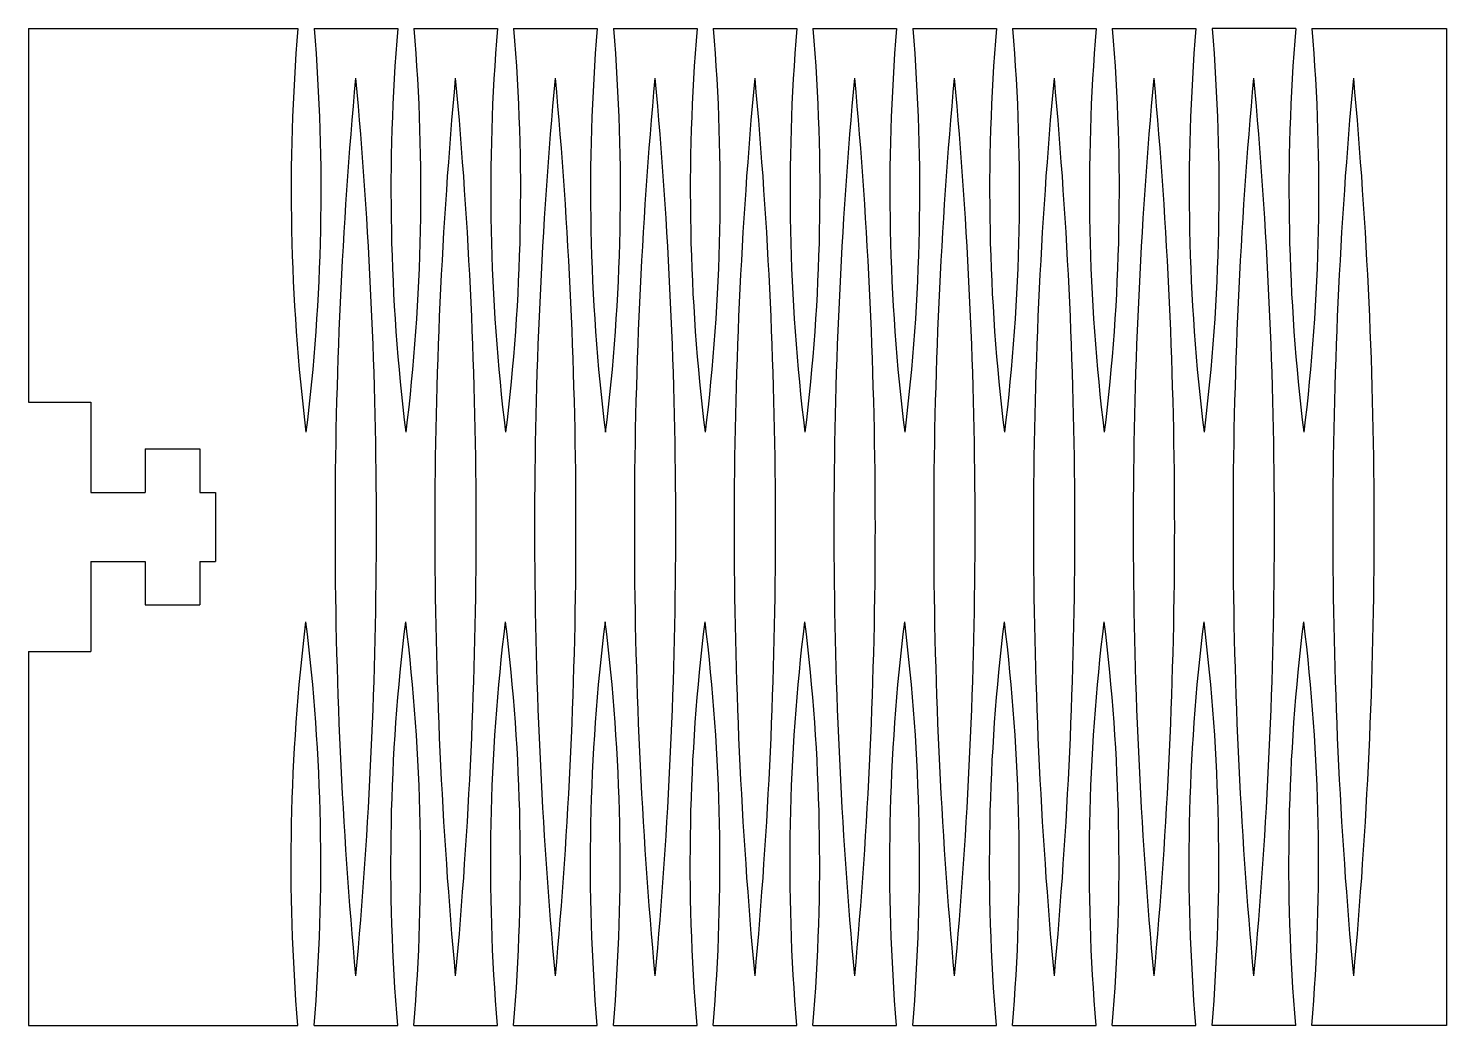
# Model space of a CAD drawing. Extents: x 0.1 to 2.94, y -2.1 to -0.1.
import ezdxf

# ---------------------------------------------------------------- set-up
doc = ezdxf.new("R2010")
doc.units = 0
doc.layers.add('VISIBLE', color=7, linetype='CONTINUOUS')

msp = doc.modelspace()

# ---------------------------------------------------------------- linework, layer by layer
at = {"layer": 'VISIBLE'}
for p, q in [((0.1, -0.1002, 0.125), (0.6403, -0.1002, 0.125)), ((0.1, -0.1002, 0.125), (0.1, -0.85, 0.125)), ((0.6727, -0.1002, 0.125), (0.8403, -0.1002, 0.125)), ((0.8727, -0.1002, 0.125), (1.0403, -0.1002, 0.125)), ((1.0727, -0.1002, 0.125), (1.2403, -0.1002, 0.125)), ((1.2727, -0.1002, 0.125), (1.4403, -0.1002, 0.125)), ((1.4727, -0.1002, 0.125), (1.6403, -0.1002, 0.125)), ((1.6727, -0.1002, 0.125), (1.8403, -0.1002, 0.125)), ((1.8727, -0.1002, 0.125), (2.0403, -0.1002, 0.125)), ((2.0727, -0.1002, 0.125), (2.2403, -0.1002, 0.125)), ((2.2727, -0.1002, 0.125), (2.4403, -0.1002, 0.125)), ((2.6403, -0.1002, 0.125), (2.4727, -0.1002, 0.125)), ((2.6727, -0.1002, 0.125), (2.9428, -0.1002, 0.125)), ((2.9428, -0.1002, 0.125), (2.9428, -2.1002, 0.125)), ((0.1, -0.85, 0.125), (0.225, -0.85, 0.125)), ((0.225, -0.85, 0.125), (0.225, -1.0312, 0.125)), ((0.3344, -0.9437, 0.125), (0.3344, -1.0312, 0.125)), ((0.3344, -0.9437, 0.125), (0.4438, -0.9437, 0.125)), ((0.4438, -0.9437, 0.125), (0.4438, -1.0312, 0.125)), ((0.225, -1.0312, 0.125), (0.3344, -1.0312, 0.125)), ((0.4438, -1.0312, 0.125), (0.475, -1.0312, 0.125)), ((0.475, -1.0312, 0.125), (0.475, -1.1692, 0.125)), ((0.225, -1.1692, 0.125), (0.3344, -1.1692, 0.125)), ((0.225, -1.1692, 0.125), (0.225, -1.35, 0.125)), ((0.3344, -1.1692, 0.125), (0.3344, -1.2563, 0.125)), ((0.4438, -1.1692, 0.125), (0.475, -1.1692, 0.125)), ((0.4438, -1.1692, 0.125), (0.4438, -1.2563, 0.125)), ((0.3344, -1.2563, 0.125), (0.4438, -1.2563, 0.125)), ((0.1, -1.35, 0.125), (0.225, -1.35, 0.125)), ((0.1, -1.35, 0.125), (0.1, -2.1002, 0.125)), ((0.1, -2.1002, 0.125), (0.6403, -2.1002, 0.125)), ((0.6727, -2.1002, 0.125), (0.8403, -2.1002, 0.125)), ((0.8727, -2.1002, 0.125), (1.0403, -2.1002, 0.125)), ((1.0727, -2.1002, 0.125), (1.2403, -2.1002, 0.125)), ((1.2727, -2.1002, 0.125), (1.4403, -2.1002, 0.125)), ((1.4727, -2.1002, 0.125), (1.6403, -2.1002, 0.125)), ((1.6727, -2.1002, 0.125), (1.8403, -2.1002, 0.125)), ((1.8727, -2.1002, 0.125), (2.0403, -2.1002, 0.125)), ((2.0727, -2.1002, 0.125), (2.2403, -2.1002, 0.125)), ((2.2727, -2.1002, 0.125), (2.4403, -2.1002, 0.125)), ((2.6403, -2.1002, 0.125), (2.4727, -2.1002, 0.125)), ((2.9428, -2.1002, 0.125), (2.6727, -2.1002, 0.125))]:
    msp.add_line(p, q, dxfattribs=at)
for centre, radius, start, end in [((4.5799, -0.4266, 0.125), 3.9531, 175.2645, 187.0279), ((4.7799, -0.4266, 0.125), 3.9531, 175.2645, 187.0279), ((4.9799, -0.4266, 0.125), 3.9531, 175.2645, 187.0279), ((5.1799, -0.4266, 0.125), 3.9531, 175.2645, 187.0279), ((5.3799, -0.4266, 0.125), 3.9531, 175.2645, 187.0279), ((5.5799, -0.4266, 0.125), 3.9531, 175.2645, 187.0279), ((5.7799, -0.4266, 0.125), 3.9531, 175.2645, 187.0279), ((5.9799, -0.4266, 0.125), 3.9531, 175.2645, 187.0279), ((6.1799, -0.4266, 0.125), 3.9531, 175.2645, 187.0279), ((6.3799, -0.4266, 0.125), 3.9531, 175.2645, 187.0279), ((6.5799, -0.4266, 0.125), 3.9531, 175.2645, 187.0279), ((-9.0576, -1.1004, 0.125), 9.8553, 354.7591, 5.2409), ((-8.8576, -1.1004, 0.125), 9.8553, 354.7591, 5.2409), ((-8.6576, -1.1004, 0.125), 9.8553, 354.7591, 5.2409), ((-8.4576, -1.1004, 0.125), 9.8553, 354.7591, 5.2409), ((-8.2576, -1.1004, 0.125), 9.8553, 354.7591, 5.2409), ((-8.0576, -1.1004, 0.125), 9.8553, 354.7591, 5.2409), ((-7.8576, -1.1004, 0.125), 9.8553, 354.7591, 5.2409), ((-7.6576, -1.1004, 0.125), 9.8553, 354.7591, 5.2409), ((-7.4576, -1.1004, 0.125), 9.8553, 354.7591, 5.2409), ((-7.2576, -1.1004, 0.125), 9.8553, 354.7591, 5.2409), ((-7.0576, -1.1004, 0.125), 9.8553, 354.7591, 5.2409), ((-3.2669, -1.7739, 0.125), 3.9531, 355.2645, 7.0279), ((-3.0669, -1.7739, 0.125), 3.9531, 355.2645, 7.0279), ((-2.8669, -1.7739, 0.125), 3.9531, 355.2645, 7.0279), ((-2.6669, -1.7739, 0.125), 3.9531, 355.2645, 7.0279), ((-2.4669, -1.7739, 0.125), 3.9531, 355.2645, 7.0279), ((-2.2669, -1.7739, 0.125), 3.9531, 355.2645, 7.0279), ((-2.0669, -1.7739, 0.125), 3.9531, 355.2645, 7.0279), ((-1.8669, -1.7739, 0.125), 3.9531, 355.2645, 7.0279), ((-1.6669, -1.7739, 0.125), 3.9531, 355.2645, 7.0279), ((-1.4669, -1.7739, 0.125), 3.9531, 355.2645, 7.0279), ((-1.2669, -1.7739, 0.125), 3.9531, 355.2645, 7.0279)]:
    msp.add_arc(centre, radius, start, end, dxfattribs=at)
at = {"layer": 'VISIBLE', "extrusion": (0, 0, -1)}
for centre, radius, start, end in [((3.2669, -0.4266, -0.125), 3.9531, 175.2645, 187.0279), ((3.0669, -0.4266, -0.125), 3.9531, 175.2645, 187.0279), ((2.8669, -0.4266, -0.125), 3.9531, 175.2645, 187.0279), ((2.6669, -0.4266, -0.125), 3.9531, 175.2645, 187.0279), ((2.4669, -0.4266, -0.125), 3.9531, 175.2645, 187.0279), ((2.2669, -0.4266, -0.125), 3.9531, 175.2645, 187.0279), ((2.0669, -0.4266, -0.125), 3.9531, 175.2645, 187.0279), ((1.8669, -0.4266, -0.125), 3.9531, 175.2645, 187.0279), ((1.6669, -0.4266, -0.125), 3.9531, 175.2645, 187.0279), ((1.4669, -0.4266, -0.125), 3.9531, 175.2645, 187.0279), ((1.2669, -0.4266, -0.125), 3.9531, 175.2645, 187.0279), ((-10.5706, -1.1004, -0.125), 9.8553, 354.7591, 5.2409), ((-10.7706, -1.1004, -0.125), 9.8553, 354.7591, 5.2409), ((-10.9706, -1.1004, -0.125), 9.8553, 354.7591, 5.2409), ((-11.1706, -1.1004, -0.125), 9.8553, 354.7591, 5.2409), ((-11.3706, -1.1004, -0.125), 9.8553, 354.7591, 5.2409), ((-11.5706, -1.1004, -0.125), 9.8553, 354.7591, 5.2409), ((-11.7706, -1.1004, -0.125), 9.8553, 354.7591, 5.2409), ((-11.9706, -1.1004, -0.125), 9.8553, 354.7591, 5.2409), ((-12.1706, -1.1004, -0.125), 9.8553, 354.7591, 5.2409), ((-12.3706, -1.1004, -0.125), 9.8553, 354.7591, 5.2409), ((-12.5706, -1.1004, -0.125), 9.8553, 354.7591, 5.2409), ((-4.5799, -1.7739, -0.125), 3.9531, 355.2645, 7.0279), ((-4.7799, -1.7739, -0.125), 3.9531, 355.2645, 7.0279), ((-4.9799, -1.7739, -0.125), 3.9531, 355.2645, 7.0279), ((-5.1799, -1.7739, -0.125), 3.9531, 355.2645, 7.0279), ((-5.3799, -1.7739, -0.125), 3.9531, 355.2645, 7.0279), ((-5.5799, -1.7739, -0.125), 3.9531, 355.2645, 7.0279), ((-5.7799, -1.7739, -0.125), 3.9531, 355.2645, 7.0279), ((-5.9799, -1.7739, -0.125), 3.9531, 355.2645, 7.0279), ((-6.1799, -1.7739, -0.125), 3.9531, 355.2645, 7.0279), ((-6.3799, -1.7739, -0.125), 3.9531, 355.2645, 7.0279), ((-6.5799, -1.7739, -0.125), 3.9531, 355.2645, 7.0279)]:
    msp.add_arc(centre, radius, start, end, dxfattribs=at)

doc.saveas('drawing.dxf')
